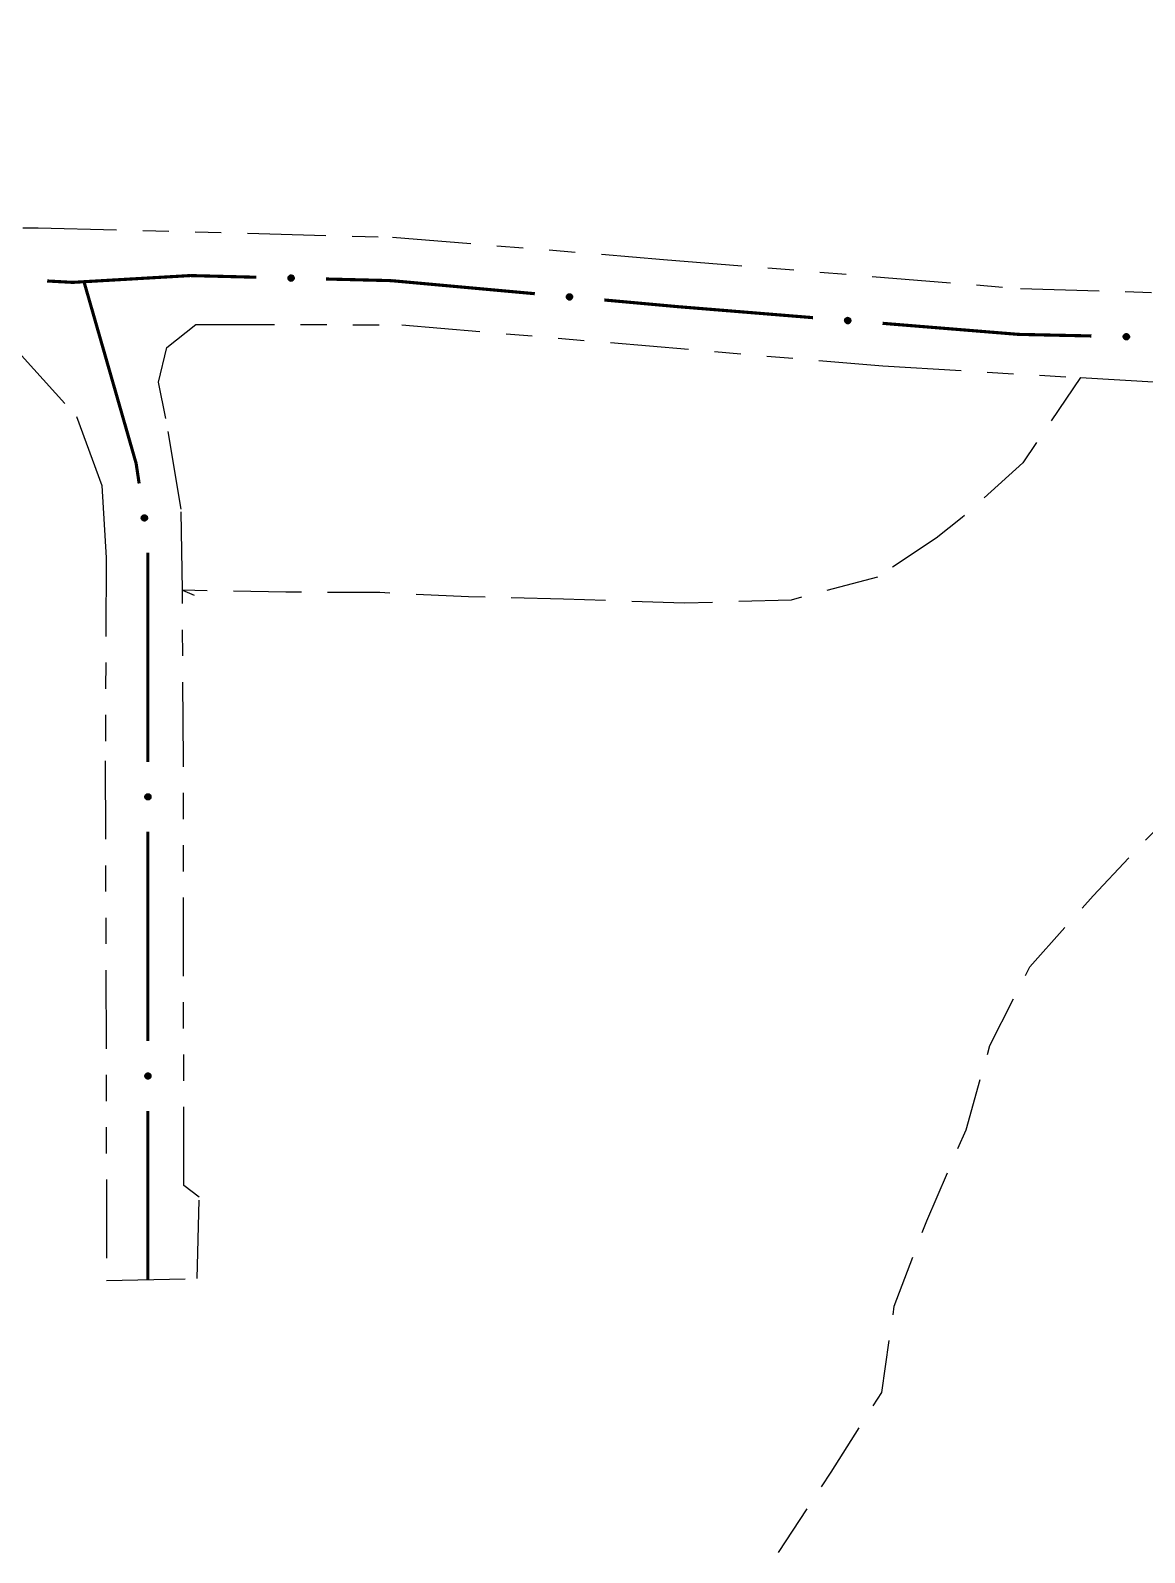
# Model space of a CAD drawing. Extents: x 200604 to 201918, y 4843538 to 4845237.
# Drawn here: x 201363.5 to 201427.4, y 4843730.8 to 4843818 of the extents above; entities that cross this region are included whole.
import ezdxf

# ---------------------------------------------------------------- set-up
doc = ezdxf.new("R2010")
doc.units = 0
doc.header["$LTSCALE"] = 1.5
doc.header["$MEASUREMENT"] = 0
doc.linetypes.add('TRACO_15', pattern=[3, 2, -1])
doc.linetypes.add('TRACO_25', pattern=[8, 3, -1, 1, -1, 1, -1])
for name, color, linetype in [('SV-CAMINHO-TRILHA', 20, 'CONTINUOUS'), ('SV-EIXO-RUA-N-PAV', 6, 'CONTINUOUS'), ('SV-RUA-NAO-PAV', 7, 'CONTINUOUS')]:
    doc.layers.add(name, color=color, linetype=linetype)

msp = doc.modelspace()

# ---------------------------------------------------------------- linework, layer by layer
at = {"layer": 'SV-CAMINHO-TRILHA', "linetype": 'TRACO_15'}
for points in [[(201423.69, 4843798.15, 4.64), (201420.38, 4843793.27, 4.68), (201416.9, 4843790.13, 4.92), (201415.4, 4843788.95, 4.92), (201412.05, 4843786.71, 5.41), (201407.09, 4843785.4, 5.68), (201400.96, 4843785.22, 5.77), (201394.06, 4843785.46, 5.87), (201388.6, 4843785.58, 5.87), (201383.53, 4843785.83, 5.87), (201378.13, 4843785.85, 5.7), (201372.21, 4843785.96, 5.36), (201372.89, 4843785.69, 5.36)], [(201406.37, 4843730.81, 6.4), (201409.4, 4843735.42, 6.36), (201412.29, 4843739.99, 6.54), (201413.01, 4843744.94, 6.82), (201414.87, 4843749.83, 6.88), (201417.12, 4843755.03, 6.99), (201418.49, 4843759.88, 7.07), (201420.78, 4843764.39, 7.25), (201424.4, 4843768.45, 7.28), (201427.4, 4843771.64, 7.08), (201431.83, 4843776.07, 6.26), (201432.85, 4843781.39, 5.85), (201436.1, 4843785.02, 4.97), (201441.39, 4843786.5, 4.61), (201443.29, 4843787.26, 4.38)]]:
    msp.add_polyline3d(points, dxfattribs=at)
at = {"layer": 'SV-EIXO-RUA-N-PAV', "const_width": 0.18}
for points in [[(201364.460216, 4843803.691006), (201365.45868, 4843803.635598)], [(201365.45868, 4843803.635598), (201365.92, 4843803.61)], [(201365.92, 4843803.61), (201372.447053, 4843803.98768)], [(201366.57, 4843803.65), (201369.328175, 4843794.0379)], [(201372.447053, 4843803.98768), (201372.66, 4843804)], [(201372.66, 4843804), (201376.445495, 4843803.904621)], [(201380.444226, 4843803.80387), (201383.443274, 4843803.728306)], [(201383.443274, 4843803.728306), (201384.17, 4843803.71)], [(201384.17, 4843803.71), (201392.40915, 4843802.961899)], [(201396.392763, 4843802.600193), (201400.376375, 4843802.238488)], [(201400.376375, 4843802.238488), (201400.58, 4843802.22)], [(201400.58, 4843802.22), (201408.349857, 4843801.587754)], [(201412.33668, 4843801.26334), (201419.313619, 4843800.695615)], [(201419.313619, 4843800.695615), (201420.12, 4843800.63)], [(201420.12, 4843800.63), (201424.309963, 4843800.538863)], [(201369.328175, 4843794.0379), (201369.56, 4843793.23)], [(201369.56, 4843793.23), (201369.7315, 4843792.083256)], [(201370.23, 4843788.120326), (201370.23, 4843779.120326)], [(201370.23, 4843779.120326), (201370.23, 4843778.71)], [(201370.23, 4843778.71), (201370.23, 4843776.120326)], [(201370.23, 4843772.120326), (201370.23, 4843760.120326)], [(201370.23, 4843756.120326), (201370.23, 4843747.120326)], [(201370.23, 4843747.120326), (201370.23, 4843746.45)]]:
    msp.add_lwpolyline(points, dxfattribs=at)
at = {"layer": 'SV-EIXO-RUA-N-PAV'}
for points in [[(201378.303998, 4843803.96791), (201378.338961, 4843804.00211), (201378.376003, 4843804.024355), (201378.412238, 4843804.034015), (201378.446483, 4843804.034202), (201378.48154, 4843804.030448), (201378.516049, 4843804.018865), (201378.551503, 4843803.997526), (201378.586056, 4843803.962694), (201378.606349, 4843803.923251), (201378.617721, 4843803.888233), (201378.619973, 4843803.852535), (201378.615755, 4843803.81854), (201378.602538, 4843803.783092), (201378.580561, 4843803.747374), (201378.544696, 4843803.713477), (201378.508231, 4843803.691919), (201378.472938, 4843803.683495), (201378.437035, 4843803.681458), (201378.401291, 4843803.68572), (201378.367482, 4843803.697285), (201378.33156, 4843803.719477), (201378.298572, 4843803.755319), (201378.276655, 4843803.791443), (201378.267738, 4843803.826609), (201378.266529, 4843803.862), (201378.269867, 4843803.897208), (201378.280066, 4843803.932382), (201378.303998, 4843803.96791)], [(201394.267819, 4843802.903668), (201394.30494, 4843802.935512), (201394.343356, 4843802.955289), (201394.380145, 4843802.962562), (201394.414329, 4843802.960512), (201394.449066, 4843802.954477), (201394.482745, 4843802.940665), (201394.516729, 4843802.917055), (201394.548934, 4843802.880041), (201394.566607, 4843802.839356), (201394.575668, 4843802.803671), (201394.575583, 4843802.767902), (201394.569154, 4843802.734255), (201394.55365, 4843802.699746), (201394.529387, 4843802.66554), (201394.491385, 4843802.634057), (201394.45359, 4843802.614926), (201394.417822, 4843802.608826), (201394.381863, 4843802.609139), (201394.346474, 4843802.615726), (201394.313492, 4843802.629475), (201394.279095, 4843802.653965), (201394.248519, 4843802.691886), (201394.229008, 4843802.729363), (201394.222407, 4843802.765036), (201394.223512, 4843802.800432), (201394.229142, 4843802.835345), (201394.241617, 4843802.869778), (201394.267819, 4843802.903668)], [(201410.208989, 4843801.546918), (201410.245811, 4843801.579108), (201410.28404, 4843801.599244), (201410.320759, 4843801.606861), (201410.354961, 4843801.605131), (201410.389753, 4843801.59942), (201410.423559, 4843801.585924), (201410.457763, 4843801.562633), (201410.490313, 4843801.525923), (201410.508366, 4843801.485405), (201410.51776, 4843801.449806), (201410.51801, 4843801.414038), (201410.511896, 4843801.380332), (201410.496716, 4843801.345679), (201410.472774, 4843801.311248), (201410.435068, 4843801.279411), (201410.397454, 4843801.259927), (201410.361744, 4843801.253492), (201410.325784, 4843801.253469), (201410.290335, 4843801.259725), (201410.257225, 4843801.273164), (201410.222601, 4843801.297332), (201410.191672, 4843801.334964), (201410.171811, 4843801.372258), (201410.164876, 4843801.407868), (201410.16565, 4843801.443272), (201410.170953, 4843801.478237), (201410.183105, 4843801.512785), (201410.208989, 4843801.546918)], [(201426.168237, 4843800.60855), (201426.203082, 4843800.642871), (201426.240047, 4843800.665242), (201426.276249, 4843800.675027), (201426.310493, 4843800.675332), (201426.345563, 4843800.671699), (201426.380112, 4843800.660235), (201426.415639, 4843800.639017), (201426.450312, 4843800.604305), (201426.47074, 4843800.564932), (201426.482233, 4843800.529953), (201426.484607, 4843800.494263), (201426.480506, 4843800.460254), (201426.467412, 4843800.424761), (201426.445558, 4843800.388968), (201426.40981, 4843800.354947), (201426.37342, 4843800.333263), (201426.338155, 4843800.324718), (201426.30226, 4843800.322558), (201426.266502, 4843800.326697), (201426.232652, 4843800.338145), (201426.196654, 4843800.360213), (201426.163543, 4843800.395942), (201426.141502, 4843800.43199), (201426.132464, 4843800.467125), (201426.131133, 4843800.502512), (201426.134349, 4843800.53773), (201426.144427, 4843800.572939), (201426.168237, 4843800.60855)], [(201370.114935, 4843790.263636), (201370.154662, 4843790.235108), (201370.182971, 4843790.202466), (201370.198746, 4843790.168445), (201370.204848, 4843790.134747), (201370.207207, 4843790.099569), (201370.20176, 4843790.063578), (201370.186867, 4843790.02497), (201370.158529, 4843789.984918), (201370.123185, 4843789.958116), (201370.090659, 4843789.940865), (201370.055886, 4843789.93248), (201370.021674, 4843789.930761), (201369.984476, 4843789.937654), (201369.945498, 4843789.95313), (201369.905914, 4843789.982599), (201369.87838, 4843790.01479), (201369.863985, 4843790.048098), (201369.855776, 4843790.083109), (201369.853798, 4843790.119051), (201369.859348, 4843790.15435), (201369.875, 4843790.193567), (201369.904604, 4843790.232251), (201369.936397, 4843790.26008), (201369.969494, 4843790.274938), (201370.004144, 4843790.282244), (201370.039399, 4843790.285039), (201370.075806, 4843790.28107), (201370.114935, 4843790.263636)], [(201370.340081, 4843774.264007), (201370.375151, 4843774.229917), (201370.398321, 4843774.193447), (201370.408891, 4843774.157467), (201370.409941, 4843774.123237), (201370.407071, 4843774.088097), (201370.396361, 4843774.053307), (201370.375921, 4843774.017327), (201370.341971, 4843773.981907), (201370.303051, 4843773.960627), (201370.268331, 4843773.948377), (201370.232701, 4843773.945227), (201370.198611, 4843773.948587), (201370.162841, 4843773.960907), (201370.126581, 4843773.981977), (201370.091791, 4843774.016977), (201370.069321, 4843774.052887), (201370.060011, 4843774.087957), (201370.057071, 4843774.123797), (201370.060431, 4843774.159637), (201370.071141, 4843774.193727), (201370.092421, 4843774.230197), (201370.127421, 4843774.264077), (201370.162981, 4843774.286897), (201370.197911, 4843774.296697), (201370.233261, 4843774.298797), (201370.268541, 4843774.296347), (201370.303961, 4843774.287037), (201370.340081, 4843774.264007)], [(201370.340081, 4843758.264007), (201370.375151, 4843758.229917), (201370.398321, 4843758.193447), (201370.408891, 4843758.157467), (201370.409941, 4843758.123237), (201370.407071, 4843758.088097), (201370.396361, 4843758.053307), (201370.375921, 4843758.017327), (201370.341971, 4843757.981907), (201370.303051, 4843757.960627), (201370.268331, 4843757.948377), (201370.232701, 4843757.945227), (201370.198611, 4843757.948587), (201370.162841, 4843757.960907), (201370.126581, 4843757.981977), (201370.091791, 4843758.016977), (201370.069321, 4843758.052887), (201370.060011, 4843758.087957), (201370.057071, 4843758.123797), (201370.060431, 4843758.159637), (201370.071141, 4843758.193727), (201370.092421, 4843758.230197), (201370.127421, 4843758.264077), (201370.162981, 4843758.286897), (201370.197911, 4843758.296697), (201370.233261, 4843758.298797), (201370.268541, 4843758.296347), (201370.303961, 4843758.287037), (201370.340081, 4843758.264007)]]:
    msp.add_lwpolyline(points, close=True, dxfattribs=at)
for points in [[(201378.266529, 4843803.862), (201378.617721, 4843803.888233)], [(201378.267738, 4843803.826609), (201378.619973, 4843803.852535)], [(201378.269719, 4843803.843808), (201378.617023, 4843803.867816)], [(201378.269867, 4843803.897208), (201378.606349, 4843803.923251)], [(201378.272012, 4843803.880604), (201378.607107, 4843803.90765)], [(201378.275646, 4843803.80817), (201378.614834, 4843803.835112)], [(201378.276655, 4843803.791443), (201378.615755, 4843803.81854)], [(201378.279691, 4843803.914534), (201378.591632, 4843803.943528)], [(201378.280066, 4843803.932382), (201378.586056, 4843803.962694)], [(201378.289758, 4843803.772325), (201378.604392, 4843803.799887)], [(201378.292827, 4843803.948327), (201378.565209, 4843803.978318)], [(201378.298572, 4843803.755319), (201378.602538, 4843803.783092)], [(201378.303998, 4843803.96791), (201378.551503, 4843803.997526)], [(201378.318943, 4843803.738831), (201378.588493, 4843803.764798)], [(201378.3238, 4843803.985765), (201378.526372, 4843804.007961)], [(201378.33156, 4843803.719477), (201378.580561, 4843803.747374)], [(201378.338961, 4843804.00211), (201378.516049, 4843804.018865)], [(201378.355086, 4843803.710621), (201378.554862, 4843803.730157)], [(201378.360022, 4843804.014882), (201378.48992, 4843804.023894)], [(201378.367482, 4843803.697285), (201378.544696, 4843803.713477)], [(201378.376003, 4843804.024355), (201378.48154, 4843804.030448)], [(201378.388741, 4843803.692029), (201378.520038, 4843803.70237)], [(201378.401291, 4843803.68572), (201378.508231, 4843803.691919)], [(201394.222407, 4843802.765036), (201394.575583, 4843802.767902)], [(201394.223512, 4843802.800432), (201394.575668, 4843802.803671)], [(201394.225508, 4843802.782069), (201394.573638, 4843802.783343)], [(201394.229008, 4843802.729363), (201394.569154, 4843802.734255)], [(201394.229094, 4843802.74612), (201394.569318, 4843802.750852)], [(201394.229142, 4843802.835345), (201394.566607, 4843802.839356)], [(201394.230198, 4843802.818637), (201394.566345, 4843802.823739)], [(201394.240077, 4843802.851993), (201394.553246, 4843802.860552)], [(201394.240834, 4843802.709431), (201394.556597, 4843802.716383)], [(201394.241617, 4843802.869778), (201394.548934, 4843802.880041)], [(201394.248519, 4843802.691886), (201394.55365, 4843802.699746)], [(201394.255393, 4843802.884856), (201394.529152, 4843802.896993)], [(201394.26777, 4843802.674102), (201394.538441, 4843802.682408)], [(201394.267819, 4843802.903668), (201394.516729, 4843802.917055)], [(201394.279095, 4843802.653965), (201394.529387, 4843802.66554)], [(201394.288744, 4843802.920192), (201394.492334, 4843802.929109)], [(201394.301993, 4843802.643592), (201394.502618, 4843802.650038)], [(201394.30494, 4843802.935512), (201394.482745, 4843802.940665)], [(201394.313492, 4843802.629475), (201394.491385, 4843802.634057)], [(201394.326791, 4843802.94688), (201394.457, 4843802.947389)], [(201394.334362, 4843802.622841), (201394.466054, 4843802.624585)], [(201394.343356, 4843802.955289), (201394.449066, 4843802.954477)], [(201394.346474, 4843802.615726), (201394.45359, 4843802.614926)], [(201410.164876, 4843801.407868), (201410.51801, 4843801.414038)], [(201410.16565, 4843801.443272), (201410.51776, 4843801.449806)], [(201410.167817, 4843801.424929), (201410.51592, 4843801.42946)], [(201410.170953, 4843801.478237), (201410.508366, 4843801.485405)], [(201410.17174, 4843801.389015), (201410.511904, 4843801.39693)], [(201410.171811, 4843801.372258), (201410.511896, 4843801.380332)], [(201410.172166, 4843801.461539), (201410.50825, 4843801.469786)], [(201410.181732, 4843801.494986), (201410.494807, 4843801.506475)], [(201410.183105, 4843801.512785), (201410.490313, 4843801.525923)], [(201410.183823, 4843801.352437), (201410.499507, 4843801.362344)], [(201410.191672, 4843801.334964), (201410.496716, 4843801.345679)], [(201410.196739, 4843801.527991), (201410.470373, 4843801.542689)], [(201410.208989, 4843801.546918), (201410.457763, 4843801.562633)], [(201410.211088, 4843801.317361), (201410.481669, 4843801.3282)], [(201410.222601, 4843801.297332), (201410.472774, 4843801.311248)], [(201410.229759, 4843801.563637), (201410.433256, 4843801.574459)], [(201410.245595, 4843801.287173), (201410.446151, 4843801.295496)], [(201410.245811, 4843801.579108), (201410.423559, 4843801.585924)], [(201410.257225, 4843801.273164), (201410.435068, 4843801.279411)], [(201410.267554, 4843801.59068), (201410.397753, 4843801.592407)], [(201410.278157, 4843801.266726), (201410.409826, 4843801.269702)], [(201410.28404, 4843801.599244), (201410.389753, 4843801.59942)], [(201410.290335, 4843801.259725), (201410.397454, 4843801.259927)], [(201426.131133, 4843800.502512), (201426.482233, 4843800.529953)], [(201426.132464, 4843800.467125), (201426.484607, 4843800.494263)], [(201426.134349, 4843800.53773), (201426.47074, 4843800.564932)], [(201426.134386, 4843800.48433), (201426.481605, 4843800.509534)], [(201426.136551, 4843800.521134), (201426.471552, 4843800.549333)], [(201426.140436, 4843800.448713), (201426.479529, 4843800.476823)], [(201426.141502, 4843800.43199), (201426.480506, 4843800.460254)], [(201426.144114, 4843800.555091), (201426.455953, 4843800.585159)], [(201426.144427, 4843800.572939), (201426.450312, 4843800.604305)], [(201426.15467, 4843800.412917), (201426.469208, 4843800.441562)], [(201426.157134, 4843800.588929), (201426.429411, 4843800.619857)], [(201426.163543, 4843800.395942), (201426.467412, 4843800.424761)], [(201426.168237, 4843800.60855), (201426.415639, 4843800.639017)], [(201426.183971, 4843800.379524), (201426.45343, 4843800.406419)], [(201426.187977, 4843800.626473), (201426.390472, 4843800.649366)], [(201426.196654, 4843800.360213), (201426.445558, 4843800.388968)], [(201426.203082, 4843800.642871), (201426.380112, 4843800.660235)], [(201426.22021, 4843800.351438), (201426.419918, 4843800.371662)], [(201426.224099, 4843800.655714), (201426.353965, 4843800.665173)], [(201426.232652, 4843800.338145), (201426.40981, 4843800.354947)], [(201426.240047, 4843800.665242), (201426.345563, 4843800.671699)], [(201426.25393, 4843800.332962), (201426.38519, 4843800.343755)], [(201426.266502, 4843800.326697), (201426.37342, 4843800.333263)], [(201369.853798, 4843790.119051), (201369.87838, 4843790.01479)], [(201369.857844, 4843790.132503), (201369.890714, 4843790.004968)], [(201369.859348, 4843790.15435), (201369.905914, 4843789.982599)], [(201369.870342, 4843790.168864), (201369.924099, 4843789.975468)], [(201369.875, 4843790.193567), (201369.945498, 4843789.95313)], [(201369.891883, 4843790.209338), (201369.96403, 4843789.948327)], [(201369.904604, 4843790.232251), (201369.984476, 4843789.937654)], [(201369.919831, 4843790.243871), (201370.001338, 4843789.93873)], [(201369.936397, 4843790.26008), (201370.021674, 4843789.930761)], [(201369.952698, 4843790.263963), (201370.037838, 4843789.934531)], [(201369.969494, 4843790.274938), (201370.055886, 4843789.93248)], [(201369.986776, 4843790.275958), (201370.070428, 4843789.938025)], [(201370.004144, 4843790.282244), (201370.090659, 4843789.940865)], [(201370.023415, 4843790.280058), (201370.10795, 4843789.954674)], [(201370.039399, 4843790.285039), (201370.123185, 4843789.958116)], [(201370.058162, 4843790.278356), (201370.140615, 4843789.976116)], [(201370.075806, 4843790.28107), (201370.158529, 4843789.984918)], [(201370.093716, 4843790.271256), (201370.170316, 4843790.008152)], [(201370.114935, 4843790.263636), (201370.186867, 4843790.02497)], [(201370.135943, 4843790.247217), (201370.192803, 4843790.051526)], [(201370.154662, 4843790.235108), (201370.20176, 4843790.063578)], [(201370.17088, 4843790.21657), (201370.202199, 4843790.090183)], [(201370.182971, 4843790.202466), (201370.207207, 4843790.099569)], [(201370.060431, 4843774.159637), (201370.069321, 4843774.052887)], [(201370.066421, 4843774.172342), (201370.080066, 4843774.041348)], [(201370.071141, 4843774.193727), (201370.091791, 4843774.016977)], [(201370.08416, 4843774.206455), (201370.108721, 4843774.007235)], [(201370.092421, 4843774.230197), (201370.126581, 4843773.981977)], [(201370.11145, 4843774.243297), (201370.144199, 4843773.974486)], [(201370.127421, 4843774.264077), (201370.162841, 4843773.960907)], [(201370.144199, 4843774.273316), (201370.179676, 4843773.959476)], [(201370.162981, 4843774.286897), (201370.198611, 4843773.948587)], [(201370.179676, 4843774.288326), (201370.215154, 4843773.949925)], [(201370.197911, 4843774.296697), (201370.232701, 4843773.945227)], [(201370.215154, 4843774.295149), (201370.247903, 4843773.94856)], [(201370.233261, 4843774.298797), (201370.268331, 4843773.948377)], [(201370.251996, 4843774.293784), (201370.287474, 4843773.959476)], [(201370.268541, 4843774.296347), (201370.303051, 4843773.960627)], [(201370.286109, 4843774.286962), (201370.322951, 4843773.975851)], [(201370.303961, 4843774.287037), (201370.341971, 4843773.981907)], [(201370.320222, 4843774.274681), (201370.357064, 4843774.003141)], [(201370.340081, 4843774.264007), (201370.375921, 4843774.017327)], [(201370.358429, 4843774.244661), (201370.385719, 4843774.042712)], [(201370.375151, 4843774.229917), (201370.396361, 4843774.053307)], [(201370.388448, 4843774.209184), (201370.400729, 4843774.079554)], [(201370.398321, 4843774.193447), (201370.407071, 4843774.088097)], [(201370.060431, 4843758.159637), (201370.069321, 4843758.052887)], [(201370.066421, 4843758.172342), (201370.080066, 4843758.041348)], [(201370.071141, 4843758.193727), (201370.091791, 4843758.016977)], [(201370.08416, 4843758.206455), (201370.108721, 4843758.007235)], [(201370.092421, 4843758.230197), (201370.126581, 4843757.981977)], [(201370.11145, 4843758.243297), (201370.144199, 4843757.974486)], [(201370.127421, 4843758.264077), (201370.162841, 4843757.960907)], [(201370.144199, 4843758.273316), (201370.179676, 4843757.959476)], [(201370.162981, 4843758.286897), (201370.198611, 4843757.948587)], [(201370.179676, 4843758.288326), (201370.215154, 4843757.949925)], [(201370.197911, 4843758.296697), (201370.232701, 4843757.945227)], [(201370.215154, 4843758.295149), (201370.247903, 4843757.94856)], [(201370.233261, 4843758.298797), (201370.268331, 4843757.948377)], [(201370.251996, 4843758.293784), (201370.287474, 4843757.959476)], [(201370.268541, 4843758.296347), (201370.303051, 4843757.960627)], [(201370.286109, 4843758.286962), (201370.322951, 4843757.975851)], [(201370.303961, 4843758.287037), (201370.341971, 4843757.981907)], [(201370.320222, 4843758.274681), (201370.357064, 4843758.003141)], [(201370.340081, 4843758.264007), (201370.375921, 4843758.017327)], [(201370.358429, 4843758.244661), (201370.385719, 4843758.042712)], [(201370.375151, 4843758.229917), (201370.396361, 4843758.053307)], [(201370.388448, 4843758.209184), (201370.400729, 4843758.079554)], [(201370.398321, 4843758.193447), (201370.407071, 4843758.088097)]]:
    msp.add_lwpolyline(points, dxfattribs=at)
at = {"layer": 'SV-RUA-NAO-PAV', "linetype": 'TRACO_25'}
for points in [[(201345.06, 4843806.6, 4.74), (201363.94, 4843806.74, 4.74), (201384.26, 4843806.2, 4.41), (201399.78, 4843804.93, 4.41), (201420.25, 4843803.26, 4.78), (201445.91, 4843802.48, 4.78), (201472.69, 4843803.88, 4.78), (201478.05, 4843804.72, 4.49), (201480.99, 4843807.5, 4.36), (201477.31, 4843820.19, 4.38), (201475.58, 4843828.19, 4.49), (201474.54, 4843837.79, 4.85), (201474.98, 4843846.73, 4.93), (201478.15, 4843858.91, 4.93), (201480.4, 4843867.53, 5.46), (201487.26, 4843890.36, 6.5), (201495.63, 4843918.3, 6.68), (201499.91, 4843933.8, 6.68)], [(201362.46, 4843800.02, 4.87), (201366.14, 4843795.92, 4.91), (201367.6, 4843791.96, 5.16), (201367.84, 4843787.82, 5.27), (201367.79, 4843776.19, 6.07), (201367.87, 4843746.41, 6.09), (201373.05, 4843746.51, 6.07), (201373.17, 4843751.17, 6.09), (201372.29, 4843751.85, 6.09), (201372.27, 4843776.2, 6.05), (201372.21, 4843785.96, 6.05), (201372.14, 4843790.62, 4.98), (201371.26, 4843795.8, 4.7), (201370.84, 4843797.9, 4.7), (201371.32, 4843799.88, 4.7), (201372.98, 4843801.2, 4.7), (201384.78, 4843801.18, 4.66), (201412.35, 4843798.82, 4.68), (201423.69, 4843798.15, 4.68), (201428.57, 4843797.86, 4.95)]]:
    msp.add_polyline3d(points, dxfattribs=at)

doc.saveas('drawing.dxf')
